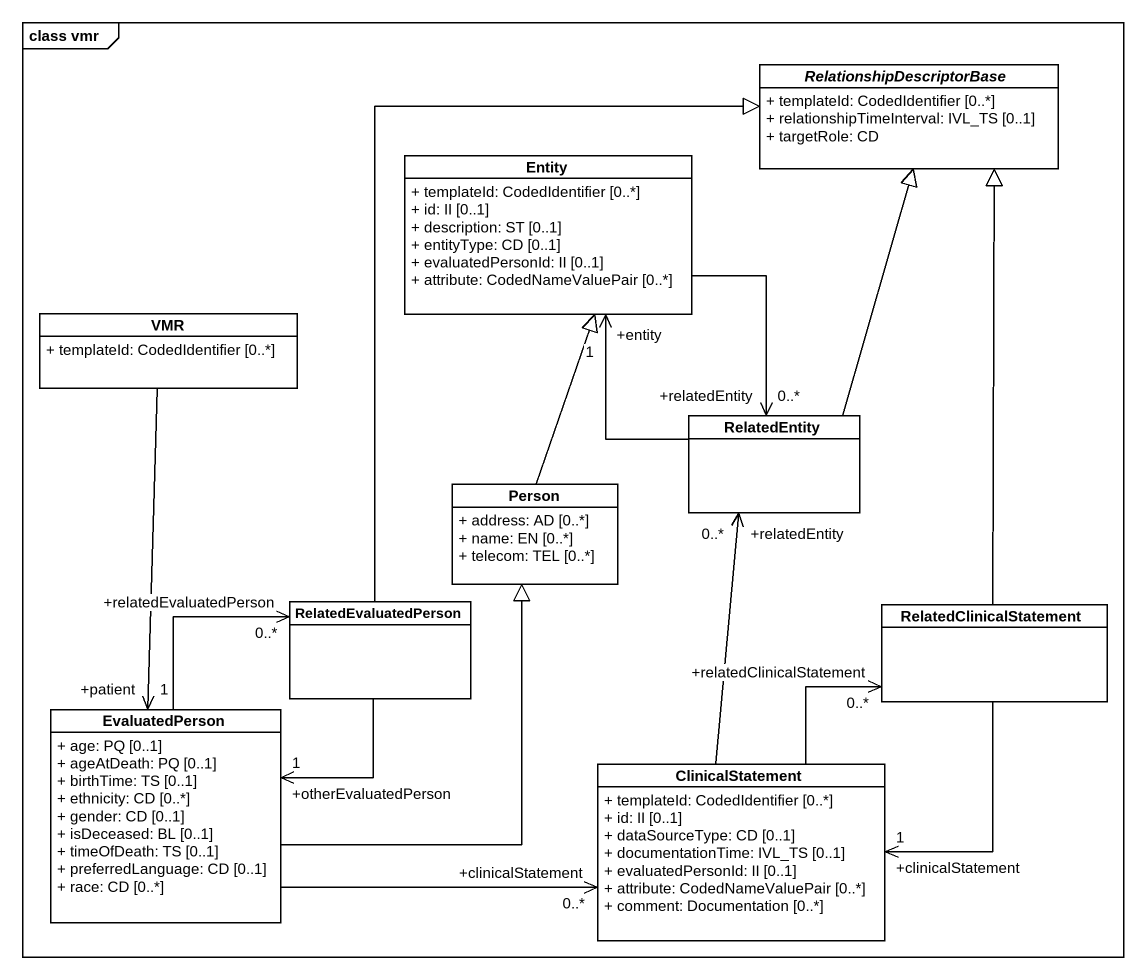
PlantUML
@startuml
mainframe class vmr
hide circle
hide empty members
skinparam classAttributeIconSize 0
abstract class RelationshipDescriptorBase {
  + templateId: CodedIdentifier [0..*]
  + relationshipTimeInterval: IVL_TS [0..1]
  + targetRole: CD
}
class "Entity" as Entity_ {
  + templateId: CodedIdentifier [0..*]
  + id: II [0..1]
  + description: ST [0..1]
  + entityType: CD [0..1]
  + evaluatedPersonId: II [0..1]
  + attribute: CodedNameValuePair [0..*]
}
class VMR {
  + templateId: CodedIdentifier [0..*]
}
class RelatedEntity
class "Person" as Person_ {
  + address: AD [0..*]
  + name: EN [0..*]
  + telecom: TEL [0..*]
}
class RelatedEvaluatedPerson
class RelatedClinicalStatement
class EvaluatedPerson {
  + age: PQ [0..1]
  + ageAtDeath: PQ [0..1]
  + birthTime: TS [0..1]
  + ethnicity: CD [0..*]
  + gender: CD [0..1]
  + isDeceased: BL [0..1]
  + timeOfDeath: TS [0..1]
  + preferredLanguage: CD [0..1]
  + race: CD [0..*]
}
class ClinicalStatement {
  + templateId: CodedIdentifier [0..*]
  + id: II [0..1]
  + dataSourceType: CD [0..1]
  + documentationTime: IVL_TS [0..1]
  + evaluatedPersonId: II [0..1]
  + attribute: CodedNameValuePair [0..*]
  + comment: Documentation [0..*]
}
Entity_ --> "+relatedEntity\n0..*" RelatedEntity
VMR --> "+patient\n1" EvaluatedPerson
RelatedEntity -up-|> RelationshipDescriptorBase
RelatedEntity -up-> "+entity\n1" Entity_
Person_ -up-|> Entity_
RelatedEvaluatedPerson -up-|> RelationshipDescriptorBase
RelatedEvaluatedPerson --> "+otherEvaluatedPerson\n1" EvaluatedPerson
RelatedClinicalStatement -up-|> RelationshipDescriptorBase
RelatedClinicalStatement --> "+clinicalStatement\n1" ClinicalStatement
EvaluatedPerson -up-|> Person_
EvaluatedPerson -up-> "+relatedEvaluatedPerson\n0..*" RelatedEvaluatedPerson
EvaluatedPerson -right-> "+clinicalStatement\n0..*" ClinicalStatement
ClinicalStatement -up-> "+relatedEntity\n0..*" RelatedEntity
ClinicalStatement -up-> "+relatedClinicalStatement\n0..*" RelatedClinicalStatement
@enduml
